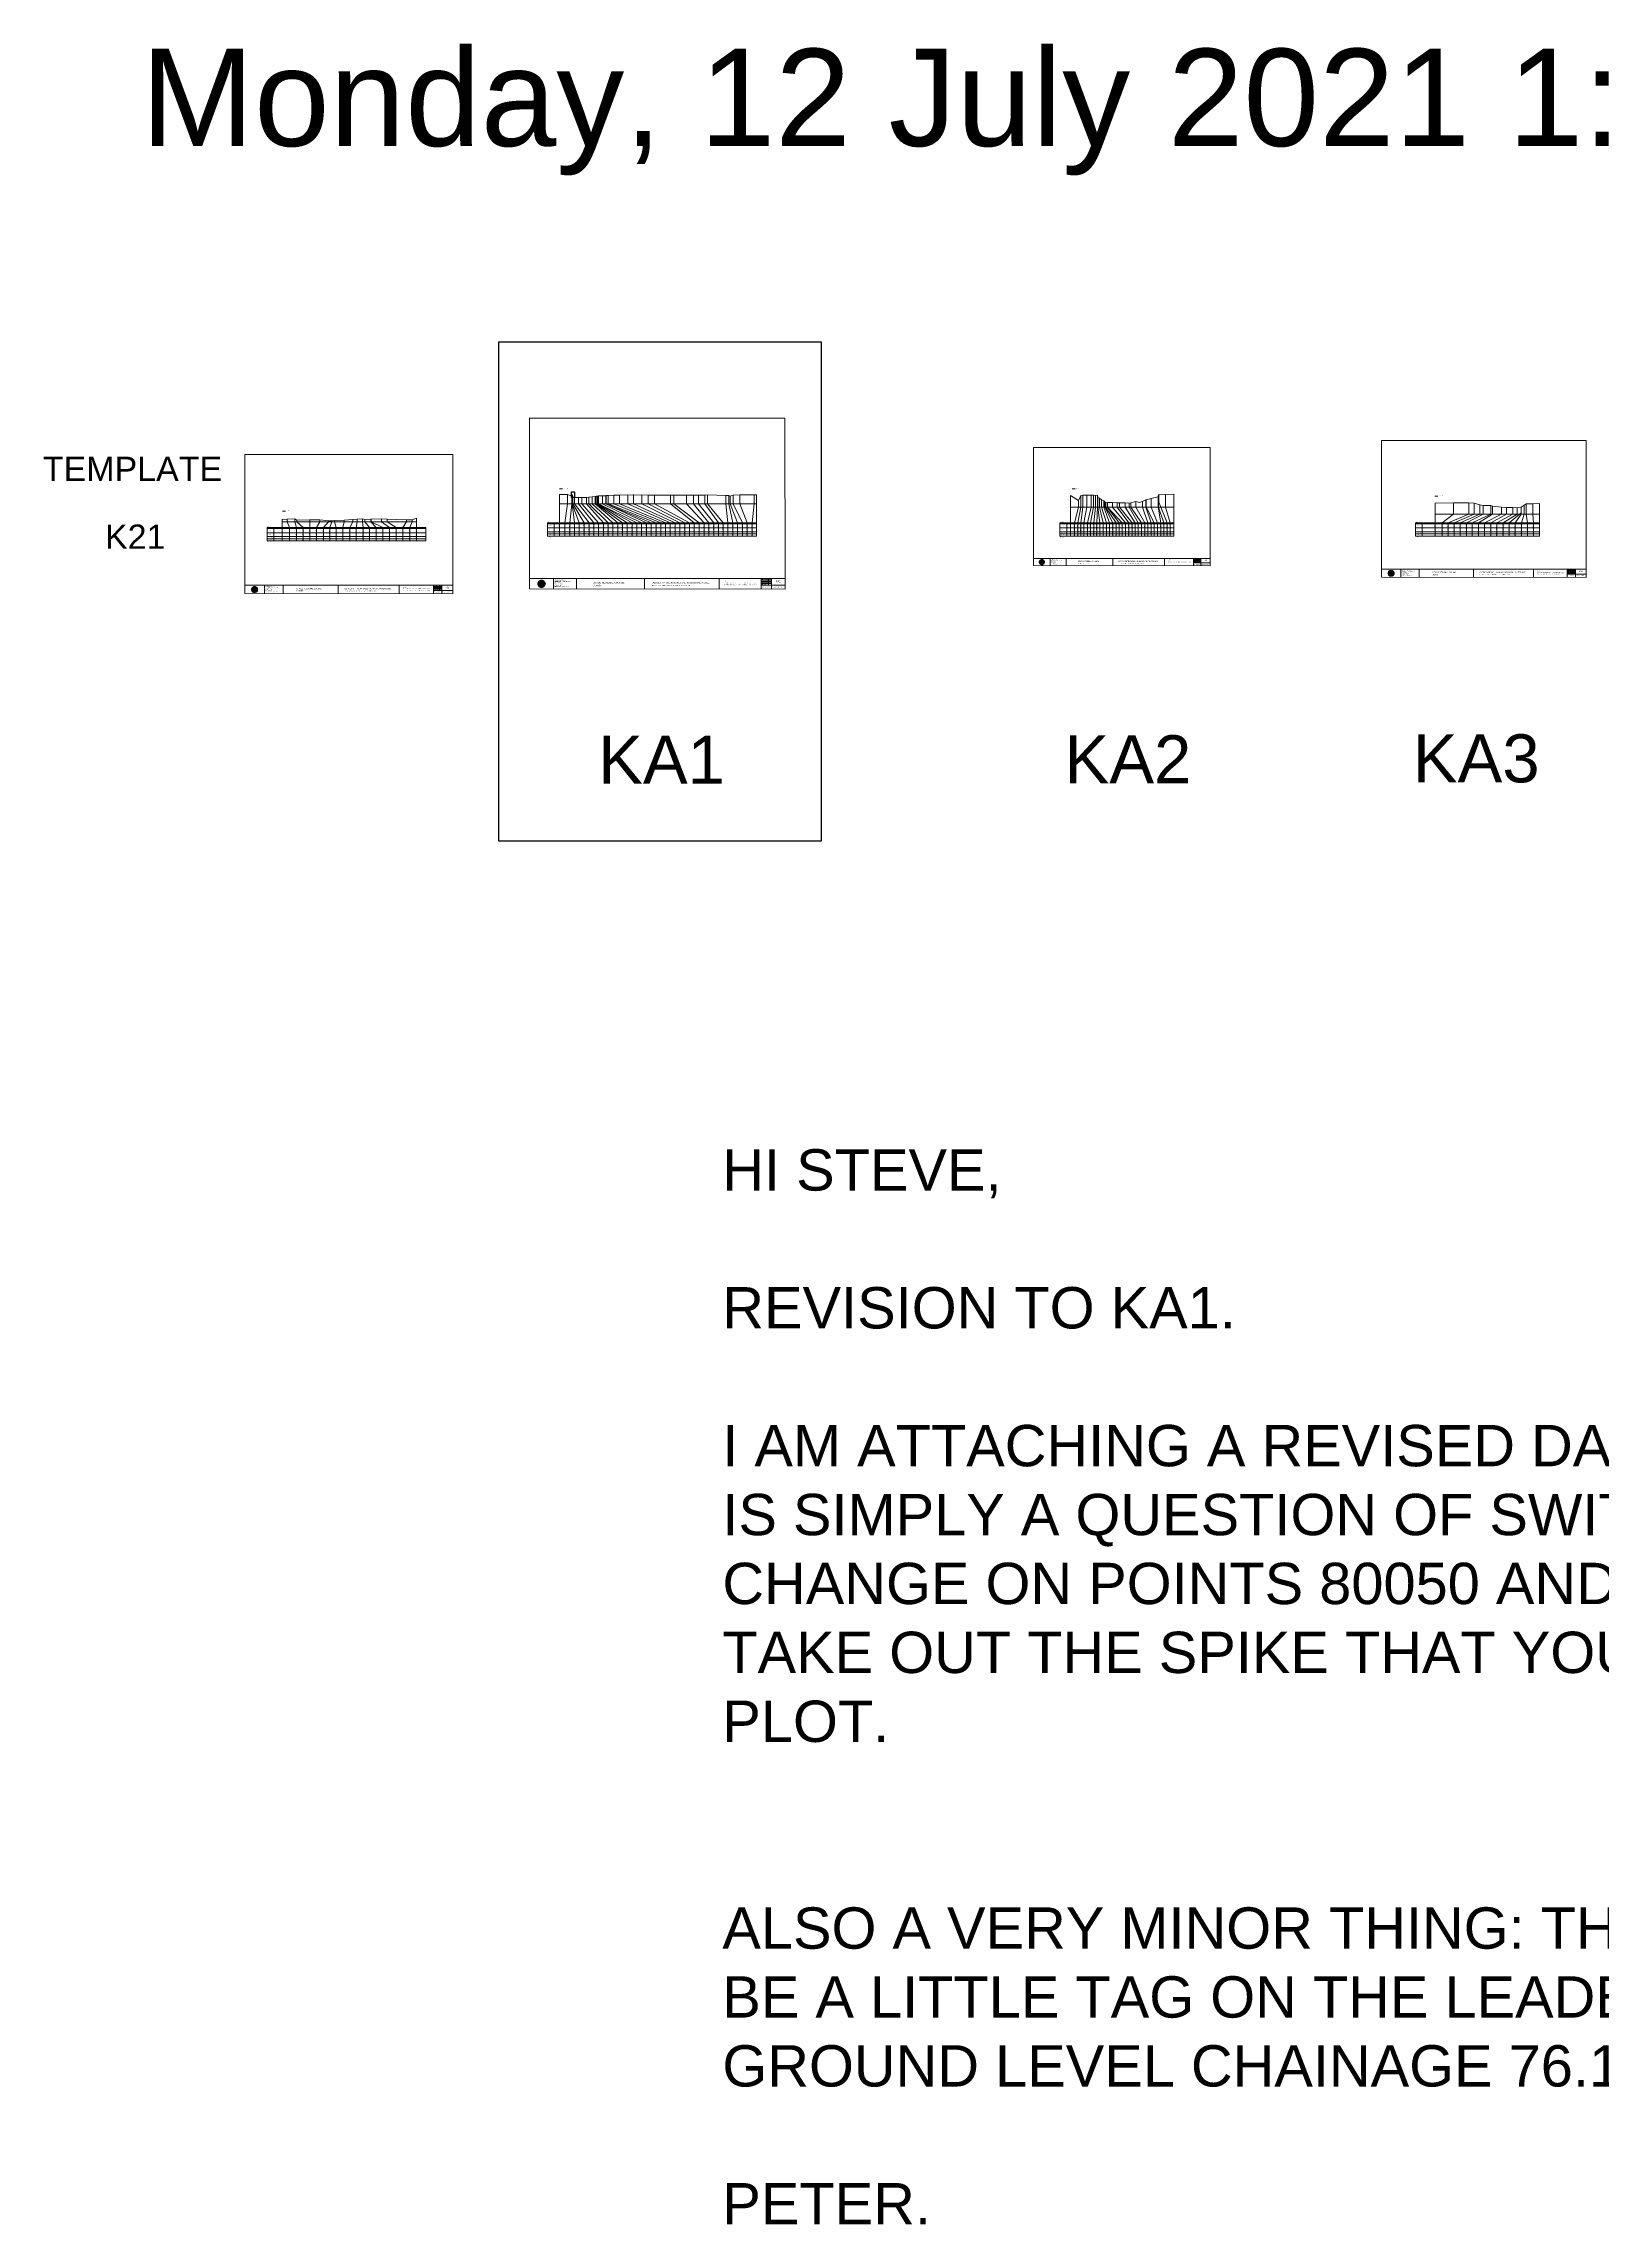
# Model space of a CAD drawing. Header units: millimetres. Extents: x -2283005 to 923180, y -1699923 to 1425285135.
# Drawn here: x -2283005 to -680263, y -1699923 to 542673 of the extents above; entities that cross this region are included whole.
import ezdxf

# ---------------------------------------------------------------- set-up
doc = ezdxf.new("R2010")
doc.units = ezdxf.units.MM
doc.header["$PDMODE"] = 35
doc.header["$PDSIZE"] = 5
doc.layers.add('geo', color=7, linetype='Continuous', lineweight=0)
doc.layers.add('TITLE_BLOCK', color=7, linetype='Continuous')
doc.styles.get("Standard").update_dxf_attribs({"font": 'arial.ttf'})

# ---------------------------------------------------------------- blocks, each defined once
blk = doc.blocks.new('Geomatics_Circle_SPT')
at = {"layer": 'geo', "color": 2, "linetype": 'Continuous', "lineweight": 0}
for p, q in [((-25, 5), (-5, 25)), ((0, 25), (-25, 0)), ((-25, -5), (5, 25)), ((5, -25), (-25, 5)), ((-25, 0), (0, -25)), ((-10, 23), (-23, 10)), ((10, 23), (-23, -10)), ((-23, 10), (10, -23)), ((-21, 14), (-14, 21)), ((-21, -14), (14, 21)), ((14, -21), (-21, 14)), ((0, 0), (-18, 18)), ((0, 0), (-18, -18)), ((-14, 21), (21, -14)), ((21, 14), (-14, -21)), ((23, -10), (-10, 23)), ((-10, -23), (23, 10)), ((-5, 25), (25, -5)), ((25, 5), (-5, -25)), ((25, 0), (0, 25)), ((0, 0), (18, 18)), ((0, 0), (18, -18)), ((0, -25), (25, 0)), ((5, 25), (25, 5)), ((23, 10), (10, 23)), ((14, 21), (21, 14)), ((18, 18), (18, 18)), ((-5, -25), (-25, -5)), ((-23, -10), (-10, -23)), ((-14, -21), (-21, -14)), ((-18, -18), (-18, -18)), ((25, -5), (5, -25)), ((5, -25), (5, -25)), ((10, -23), (23, -10)), ((21, -14), (14, -21)), ((18, -18), (18, -18))]:
    blk.add_line(p, q, dxfattribs=at)
at = {"layer": 'geo', "color": 1, "linetype": 'Continuous', "lineweight": 0}
for p, q in [((5, 25), (-25, 5)), ((-5, 25), (-25, -5)), ((-25, 0), (10, 23)), ((-25, 0), (-10, 23)), ((14, 21), (-25, -5)), ((-14, 21), (-25, 5)), ((21, 14), (-25, 5)), ((-21, 14), (-25, -5)), ((-25, 0), (23, 10)), ((-25, 0), (-23, 10)), ((0, 0), (-25, 5)), ((-25, 5), (-21, -14)), ((-25, 5), (-5, -25)), ((-25, 5), (14, -21)), ((-25, 5), (-25, 5)), ((0, 0), (-25, -5)), ((-23, -10), (-25, 0)), ((-10, -23), (-25, 0)), ((10, -23), (-25, 0)), ((-23, 10), (0, 25)), ((-23, -10), (0, 25)), ((-23, 10), (18, 18)), ((-23, -10), (18, 18)), ((-23, 10), (-18, 18)), ((-23, -10), (-18, 18)), ((-18, -18), (-23, 10)), ((0, -25), (-23, 10)), ((-23, 10), (18, -18)), ((-23, 10), (25, 0)), ((-23, 9), (-23, 9)), ((-23, -10), (25, 0)), ((-5, 25), (-21, 14)), ((5, 25), (-21, -14)), ((14, 21), (-21, 14)), ((-14, 21), (-21, -14)), ((0, 0), (-21, 14)), ((-21, 14), (-14, -21)), ((-21, 14), (5, -25)), ((-21, 14), (-21, 14)), ((25, 5), (-21, 14)), ((0, 0), (-21, -14)), ((-18, 18), (10, 23)), ((-18, 18), (-10, 23)), ((-18, -18), (10, 23)), ((-18, -18), (-10, 23)), ((-10, -23), (-18, 18)), ((-18, 18), (10, -23)), ((-18, 18), (23, -10)), ((-18, 18), (-18, 18)), ((-18, 18), (23, 10)), ((-18, -18), (23, 10)), ((5, 25), (-14, 21)), ((-5, 25), (-14, -21)), ((0, 0), (-14, 21)), ((-14, 21), (-5, -25)), ((-14, 21), (-14, 21)), ((25, -5), (-14, 21)), ((21, 14), (-14, 21)), ((-14, -21), (25, 5)), ((0, 0), (-14, -21)), ((-10, 23), (0, 25)), ((-10, -23), (0, 25)), ((-10, 23), (0, -25)), ((-10, 23), (18, -18)), ((-10, 23), (-10, 23)), ((-10, 23), (25, 0)), ((-10, 23), (18, 18)), ((-10, -23), (18, 18)), ((25, 0), (-10, -23)), ((0, 0), (-5, 25)), ((-5, 25), (-5, 25)), ((21, -14), (-5, 25)), ((25, 5), (-5, 25)), ((14, 21), (-5, 25)), ((-5, -25), (21, 14)), ((0, 0), (-5, -25)), ((0, 0), (5, 25)), ((0, 25), (10, -23)), ((0, 25), (0, 25)), ((0, 25), (23, -10)), ((0, 25), (23, 10)), ((0, 25), (10, 23)), ((0, -25), (10, 23)), ((0, 0), (14, 21)), ((0, 0), (21, 14)), ((23, 10), (0, -25)), ((0, 0), (25, 5)), ((0, 0), (5, -25)), ((0, 0), (14, -21)), ((0, 0), (21, -14)), ((0, 0), (25, -5)), ((14, -21), (5, 25)), ((25, -5), (5, 25)), ((21, 14), (5, 25)), ((5, 25), (5, 25)), ((5, -25), (14, 21)), ((5, -25), (25, 5)), ((9, 23), (9, 23)), ((10, 23), (18, -18)), ((10, 23), (25, 0)), ((10, 23), (18, 18)), ((18, 18), (10, -23)), ((25, 0), (10, -23)), ((21, -14), (14, 21)), ((25, 5), (14, 21)), ((14, 21), (14, 21)), ((14, -21), (21, 14)), ((18, 18), (23, -10)), ((18, 18), (23, 10)), ((18, 18), (18, 18)), ((23, 10), (18, -18)), ((25, -5), (21, 14)), ((21, 14), (21, 14)), ((21, -14), (25, 5)), ((23, 10), (25, 0)), ((23, 10), (23, 10)), ((25, 0), (23, -10)), ((25, 5), (25, 5)), ((25, 0), (25, 0)), ((-25, 0), (-25, 0)), ((-25, 0), (23, -10)), ((-25, -5), (-25, -5)), ((-25, -5), (-14, -21)), ((-25, -5), (5, -25)), ((-25, -5), (21, -14)), ((-23, -10), (-23, -10)), ((-18, -18), (-23, -10)), ((0, -25), (-23, -10)), ((18, -18), (-23, -10)), ((-21, -14), (25, -5)), ((-21, -14), (-21, -14)), ((-21, -14), (-5, -25)), ((-21, -14), (14, -21)), ((23, -10), (-18, -18)), ((-18, -18), (-18, -18)), ((-10, -23), (-18, -18)), ((10, -23), (-18, -18)), ((-14, -21), (21, -14)), ((-14, -21), (-14, -21)), ((-14, -21), (5, -25)), ((18, -18), (-10, -23)), ((0, -25), (-10, -23)), ((-9, -23), (-9, -23)), ((-5, -25), (25, -5)), ((-5, -25), (14, -21)), ((-5, -25), (-5, -25)), ((23, -10), (0, -25)), ((10, -23), (0, -25)), ((0, -25), (0, -25)), ((5, -25), (21, -14)), ((5, -25), (5, -25)), ((18, -18), (10, -23)), ((10, -23), (10, -23)), ((14, -21), (25, -5)), ((14, -21), (14, -21)), ((23, -10), (18, -18)), ((18, -18), (18, -18)), ((21, -14), (21, -14)), ((23, -9), (23, -9)), ((25, -5), (25, -5))]:
    blk.add_line(p, q, dxfattribs=at)
at = {"layer": 'geo', "color": 114, "linetype": 'Continuous', "lineweight": 0}
for p, q in [((-25, 5), (14, 21)), ((18, 18), (-25, 0)), ((-25, -5), (21, 14)), ((-14, -21), (-25, 5)), ((10, 23), (-23, 10)), ((0, 0), (-23, 10)), ((-23, 10), (-10, -23)), ((0, 0), (-23, -10)), ((-21, 14), (5, 25)), ((-5, -25), (-21, 14)), ((25, 5), (-21, -14)), ((0, 25), (-18, 18)), ((-18, 18), (0, -25)), ((-14, 21), (-5, 25)), ((5, -25), (-14, 21)), ((0, 0), (-10, 23)), ((0, 0), (-10, -23)), ((-5, 25), (14, -21)), ((18, -18), (0, 25)), ((0, 0), (10, 23)), ((0, 0), (23, 10)), ((0, 0), (10, -23)), ((0, 0), (23, -10)), ((5, 25), (21, -14)), ((23, -10), (10, 23)), ((14, 21), (25, -5)), ((25, 0), (18, 18)), ((21, 14), (25, 5)), ((-25, 0), (-18, -18)), ((-21, -14), (-25, -5)), ((-18, -18), (25, 0)), ((25, -5), (-14, -21)), ((-10, -23), (23, -10)), ((21, -14), (-5, -25)), ((0, -25), (18, -18)), ((14, -21), (5, -25))]:
    blk.add_line(p, q, dxfattribs=at)
at = {"layer": 'geo', "color": 250, "linetype": 'Continuous', "lineweight": 0}
for p, q in [((25, 5), (-25, 5)), ((-25, 5), (-25, -5)), ((0, 0), (-25, 0)), ((-23, 10), (23, 10)), ((-23, 10), (-23, 10)), ((-23, -10), (-23, 10)), ((21, 14), (-21, 14)), ((-21, 14), (-21, -14)), ((-18, 18), (18, 18)), ((-18, -18), (-18, 18)), ((-14, 21), (-14, 21)), ((14, 21), (-14, 21)), ((-14, 21), (-14, -21)), ((-10, 23), (10, 23)), ((-10, -23), (-10, 23)), ((-5, 25), (5, 25)), ((-5, 25), (-5, -25)), ((0, 0), (0, 25)), ((0, 0), (0, -25)), ((0, 0), (25, 0)), ((5, 25), (5, -25)), ((10, -23), (10, 23)), ((14, 21), (14, -21)), ((18, -18), (18, 18)), ((21, 14), (21, 14)), ((21, -14), (21, 14)), ((23, 10), (23, -10)), ((25, 5), (25, 5)), ((25, -5), (25, 5)), ((-25, -5), (25, -5)), ((23, -10), (-23, -10)), ((-21, -14), (21, -14)), ((18, -18), (-18, -18)), ((-14, -21), (14, -21)), ((10, -23), (-10, -23)), ((-5, -25), (5, -25))]:
    blk.add_line(p, q, dxfattribs=at)
blk = doc.blocks.new('GeomaticsNZ TITLE BLOCK')
at = {"color": 7, "linetype": 'Continuous', "lineweight": 0}
for p, q in [((0, 95), (0, 1579)), ((0, 1579), (2363, 1579)), ((2363, 1579), (2364, 95)), ((2364, 95), (0, 95)), ((0, 95), (0, 0)), ((0, 0), (2364, -4)), ((16, 95), (2364, 95)), ((224, 95), (224, 0)), ((2364, 95), (383, 95)), ((436, 95), (436, -1)), ((1063, 95), (1063, -2)), ((1755, 95), (1755, -3)), ((2144, 95), (2144, -3)), ((2144, 82), (2239, 82)), ((2144, 71), (2239, 71)), ((2144, 60), (2239, 60)), ((2144, 49), (2239, 49)), ((2144, 35), (2364, 35)), ((2212, 95), (2212, 36)), ((2239, 95), (2239, -3)), ((2364, -4), (2364, 95))]:
    blk.add_line(p, q, dxfattribs=at)
at = {"color": 7, "linetype": 'Continuous', "lineweight": 0, "xscale": 1.36, "yscale": 1.36, "zscale": 1.36}
blk.add_blockref('Geomatics_Circle_SPT', (112, 46), dxfattribs=at)
at = {"color": 7, "linetype": 'Continuous', "lineweight": 0}
for s, p in [('PK&RR', (2213, 85)), ('ST', (2220, 64)), ('PK', (2220, 51))]:
    blk.add_text(s, height=5, dxfattribs=at).set_placement(p)
at = {"color": 7, "linetype": 'Continuous', "lineweight": 0, "attachment_point": 1}
for s, width, heights, insert, char_height in [('{\\C256;Geomatics N.Z. LTD                   }', 125.08, [15.8], (69, 50), 7), ('{\\C256;GEOMATICS N.Z. LTD                   \\PTELEPHONE:  M 021 023 6 00 55;\\PPO BOX 2177\\PSOUTH DUNEDIN\\PDUNEDIN 9044\\PEmail: geomaticsnz@gmail.com}', 3535.73, [94.7], (234, 83), 7), ('{\\C256;OTAGO REGIONAL COUNCIL\\PDunedin}', 3535.73, [0], (589, 64), 15), ('{\\C256;SURVEY OF THE KAKANUI AND KAURU RIVERS 2021}', 3535.73, [0], (1134, 64), 15), ('{\\C256;ELEVATIONS ARE SHOWN IN LOCAL OTAGO DATUM}', 3535.73, [0], (1134, 35), 10), ('{\\C256;Surveyed by:}', 3535.73, [0], (2145, 92), 7), ('{\\C256;Checked by:}', 3535.73, [0], (2145, 59), 7), ('{\\C256;Approved by:}', 3535.73, [0], (2145, 46), 7), ('{\\C256;JOB No 0032021}', 3535.73, [0], (2145, 21), 7), ('{\\C256;Drawn by:}', 3535.73, [0], (2146, 70), 7), ('{\\C256;Drawn:16-JUNE-2021}', 3535.73, [0], (2245, 21), 7)]:
    blk.add_mtext_dynamic_manual_height_columns(s, width=width, gutter_width=159, heights=heights, dxfattribs=dict(at, insert=insert, char_height=char_height))
blk = doc.blocks.new('REVDATE')
at = {"flags": 8}
for tag, p in [('REVDATE', (0, 6)), ('USER', (0, -3)), ('FNAME', (0, -13))]:
    blk.add_attdef(tag, p, '', height=4.95, dxfattribs=at)
blk = doc.blocks.new('A$Cb97534b7')
at = {"color": 5, "linetype": 'Continuous', "lineweight": 0}
blk.add_text('Monday, 12 July 2021 1:11:19 PM', height=100000, dxfattribs=at).set_placement((0, 29400))

msp = doc.modelspace()

# ---------------------------------------------------------------- linework, layer by layer
at = {"color": 1, "linetype": 'Continuous', "lineweight": 0}
for p, q in [((-1752548, 84760), (-1749476, 84760)), ((-1225537, 84760), (-1222464, 84760)), ((-852556, 77150), (-849484, 77150)), ((-2037490, 61920), (-2034417, 61920))]:
    msp.add_line(p, q, dxfattribs=at)
at = {"linetype": 'Continuous', "lineweight": 0}
for p, q in [((-1752548, 79053), (-1752548, 36248)), ((-1752548, 69485), (-1549996, 69485)), ((-1744347, 69485), (-1747041, 50000)), ((-1744347, 79102), (-1744347, 69485)), ((-1739758, 69485), (-1742099, 50000)), ((-1739758, 77162), (-1739758, 69485)), ((-1739647, 77132), (-1739647, 69485)), ((-1739647, 69485), (-1737193, 50000)), ((-1739417, 78972), (-1739417, 69485)), ((-1739417, 69485), (-1732227, 50000)), ((-1738855, 76552), (-1738855, 69485)), ((-1738855, 69485), (-1727112, 50000)), ((-1737027, 75922), (-1737027, 69485)), ((-1737027, 69485), (-1722210, 50000)), ((-1732948, 75892), (-1732948, 69485)), ((-1732948, 69485), (-1717261, 50000)), ((-1729700, 75922), (-1729700, 69485)), ((-1729700, 69485), (-1712383, 50000)), ((-1724658, 75901), (-1724658, 69485)), ((-1724658, 69485), (-1707385, 50000)), ((-1722424, 76161), (-1722424, 69485)), ((-1722424, 69485), (-1702649, 50000)), ((-1719115, 76601), (-1719115, 69485)), ((-1719115, 69485), (-1697652, 50000)), ((-1715846, 76971), (-1715846, 69485)), ((-1715846, 69485), (-1692740, 50000)), ((-1714756, 77141), (-1714756, 69485)), ((-1714756, 69485), (-1687807, 50000)), ((-1713561, 77241), (-1713561, 69485)), ((-1713561, 69485), (-1682919, 50000)), ((-1712549, 77791), (-1712549, 69485)), ((-1712549, 69485), (-1678011, 50000)), ((-1712499, 77771), (-1712499, 69485)), ((-1673074, 50000), (-1712499, 69485)), ((-1708440, 77721), (-1708440, 69485)), ((-1708440, 69485), (-1668137, 50000)), ((-1704853, 77470), (-1704853, 69485)), ((-1663144, 50000), (-1704853, 69485)), ((-1704638, 78010), (-1704638, 69485)), ((-1704638, 69485), (-1658218, 50000)), ((-1702516, 78090), (-1702516, 69485)), ((-1702516, 69485), (-1653247, 50000)), ((-1696629, 78250), (-1696629, 69485)), ((-1648436, 50000), (-1696629, 69485)), ((-1690944, 78210), (-1690944, 69485)), ((-1690944, 69485), (-1643481, 50000)), ((-1682322, 78579), (-1682322, 69485)), ((-1638647, 50000), (-1682322, 69485)), ((-1676530, 78972), (-1676530, 69485)), ((-1676530, 69485), (-1633634, 50000)), ((-1668076, 78608), (-1668076, 69485)), ((-1668076, 69485), (-1628711, 50000)), ((-1661345, 78408), (-1661345, 69485)), ((-1661345, 69485), (-1623699, 50000)), ((-1654820, 78328), (-1654820, 69485)), ((-1654820, 69485), (-1618865, 50000)), ((-1638409, 78337), (-1638409, 69485)), ((-1638409, 69485), (-1613971, 50000)), ((-1635180, 78297), (-1635180, 69485)), ((-1635180, 69485), (-1608959, 50000)), ((-1621844, 78166), (-1621844, 69485)), ((-1621844, 69485), (-1603976, 50000)), ((-1614677, 78206), (-1614677, 69485)), ((-1614677, 69485), (-1599019, 50000)), ((-1609618, 78305), (-1609618, 69485)), ((-1609618, 69485), (-1594016, 50000)), ((-1603189, 78415), (-1603189, 69485)), ((-1603189, 69485), (-1589082, 50000)), ((-1600443, 78555), (-1600443, 69485)), ((-1600443, 69485), (-1584374, 50000)), ((-1581617, 77834), (-1581617, 69485)), ((-1581617, 69485), (-1579463, 50000)), ((-1578541, 77764), (-1578541, 69485)), ((-1578541, 69485), (-1574281, 50000)), ((-1576999, 77414), (-1576999, 69485)), ((-1576999, 69485), (-1569401, 50000)), ((-1574114, 78453), (-1574114, 69485)), ((-1574114, 69485), (-1564249, 50000)), ((-1567160, 78573), (-1567160, 69485)), ((-1567160, 69485), (-1559494, 50000)), ((-1552431, 69485), (-1554506, 50000)), ((-1552431, 78672), (-1552431, 69485)), ((-1549996, 78682), (-1549996, 36248)), ((-1549996, 78682), (-1549996, 65133)), ((-852302, 70070), (-852302, 36248)), ((-833225, 70550), (-833225, 58944)), ((-817598, 70421), (-817598, 58944)), ((-812200, 69996), (-812200, 58944)), ((-806215, 68317), (-806215, 58944)), ((-802881, 67779), (-802881, 58944)), ((-795008, 67629), (-795008, 58944)), ((-760663, 67958), (-760663, 58944)), ((-758556, 69368), (-758556, 58944)), ((-751878, 69518), (-751878, 58944)), ((-744776, 69708), (-744776, 36248)), ((-1764975, 50000), (-1549996, 50000)), ((-1764975, 50000), (-1549996, 50000)), ((-1747041, 50000), (-1747041, 36248)), ((-1742099, 50000), (-1742099, 36248)), ((-1737193, 50000), (-1737193, 36248)), ((-1732227, 50000), (-1732227, 36248)), ((-1727112, 50000), (-1727112, 36248)), ((-1722210, 50000), (-1722210, 36248)), ((-1717261, 50000), (-1717261, 36248)), ((-1712383, 50000), (-1712383, 36248)), ((-1707385, 50000), (-1707385, 36248)), ((-1702649, 50000), (-1702649, 36248)), ((-1697652, 50000), (-1697652, 36248)), ((-1692740, 50000), (-1692740, 36248)), ((-1687807, 50000), (-1687807, 36248)), ((-1682919, 50000), (-1682919, 36248)), ((-1678011, 50000), (-1678011, 36248)), ((-1673074, 50000), (-1673074, 36248)), ((-1668137, 50000), (-1668137, 36248)), ((-1663144, 50000), (-1663144, 36248)), ((-1658218, 50000), (-1658218, 36248)), ((-1653247, 50000), (-1653247, 36248)), ((-1648436, 50000), (-1648436, 36248)), ((-1643481, 50000), (-1643481, 36248)), ((-1638647, 50000), (-1638647, 36248)), ((-1633634, 50000), (-1633634, 36248)), ((-1628711, 50000), (-1628711, 36248)), ((-1623699, 50000), (-1623699, 36248)), ((-1618865, 50000), (-1618865, 36248)), ((-1613971, 50000), (-1613971, 36248)), ((-1608959, 50000), (-1608959, 36248)), ((-1603976, 50000), (-1603976, 36248)), ((-1599019, 50000), (-1599019, 36248)), ((-1594016, 50000), (-1594016, 36248)), ((-1589082, 50000), (-1589082, 36248)), ((-1584374, 50000), (-1584374, 36248)), ((-1579463, 50000), (-1579463, 36248)), ((-1574281, 50000), (-1574281, 36248)), ((-1569401, 50000), (-1569401, 36248)), ((-1564249, 50000), (-1564249, 36248)), ((-1559494, 50000), (-1559494, 36248)), ((-1554506, 50000), (-1554506, 36248)), ((-872490, 50000), (-744776, 50000)), ((-872490, 50000), (-744776, 50000)), ((-852302, 58944), (-744776, 58944)), ((-833225, 58944), (-845139, 50000)), ((-845139, 36248), (-845139, 50000)), ((-817598, 58944), (-838765, 50000)), ((-838765, 36248), (-838765, 50000)), ((-812200, 58944), (-832557, 50000)), ((-832557, 36248), (-832557, 50000)), ((-806215, 58944), (-826626, 50000)), ((-826626, 36248), (-826626, 50000)), ((-802881, 58944), (-820128, 50000)), ((-820128, 36248), (-820128, 50000)), ((-795008, 58944), (-814024, 50000)), ((-814024, 36248), (-814024, 50000)), ((-793109, 58944), (-807708, 50000)), ((-807708, 36248), (-807708, 50000)), ((-784150, 58944), (-801433, 50000)), ((-801433, 36248), (-801433, 50000)), ((-778854, 58944), (-794886, 50000)), ((-794886, 36248), (-794886, 50000)), ((-793109, 66849), (-793109, 58944)), ((-772361, 58944), (-788694, 50000)), ((-788694, 36248), (-788694, 50000)), ((-784150, 65829), (-784150, 58944)), ((-767931, 58944), (-782223, 50000)), ((-782223, 36248), (-782223, 50000)), ((-778854, 65698), (-778854, 58944)), ((-763864, 60023), (-776031, 50000)), ((-776031, 36248), (-776031, 50000)), ((-772361, 65518), (-772361, 58944)), ((-763797, 58944), (-769839, 50000)), ((-769839, 36248), (-769839, 50000)), ((-767931, 65308), (-767931, 58944)), ((-763864, 65478), (-763864, 60023)), ((-763797, 65848), (-763797, 58944)), ((-760663, 58944), (-763590, 50000)), ((-763590, 36248), (-763590, 50000)), ((-758556, 58944), (-757425, 50000)), ((-757425, 36248), (-757425, 50000)), ((-751878, 58944), (-751088, 50000)), ((-751088, 36248), (-751088, 50000)), ((-1764975, 36248), (-1549996, 36248)), ((-872490, 36248), (-744776, 36248))]:
    msp.add_line(p, q, dxfattribs=at)
at = {"color": 7, "linetype": 'Continuous', "lineweight": 0}
for p, q in [((-1227090, 78010), (-1227090, 36248)), ((-1218789, 72729), (-1218789, 66062)), ((-1216369, 78130), (-1216369, 66062)), ((-1214508, 78259), (-1214508, 66062)), ((-1210504, 78239), (-1210504, 66062)), ((-1205924, 78309), (-1205924, 66062)), ((-1203474, 78289), (-1203474, 66062)), ((-1201297, 78059), (-1201297, 66062)), ((-1199485, 78319), (-1199485, 66062)), ((-1199039, 75859), (-1199039, 66062)), ((-1197244, 75209), (-1197244, 66062)), ((-1195281, 73548), (-1195281, 66062)), ((-1192861, 72418), (-1192861, 66062)), ((-1191886, 71378), (-1191886, 66062)), ((-1191060, 71198), (-1191060, 66062)), ((-1189478, 70934), (-1189478, 66062)), ((-1189041, 70928), (-1189041, 66062)), ((-1183805, 70739), (-1183805, 66062)), ((-1179196, 70570), (-1179196, 66062)), ((-1176786, 70531), (-1176786, 66062)), ((-1170856, 70333), (-1170856, 66062)), ((-1166873, 70241), (-1166873, 66062)), ((-1165254, 70523), (-1165254, 66062)), ((-1160039, 71652), (-1160039, 66062)), ((-1153166, 71689), (-1153166, 66062)), ((-1149784, 73397), (-1149784, 66062)), ((-1149245, 73587), (-1149245, 66062)), ((-1144279, 75006), (-1144279, 66062)), ((-1136927, 76686), (-1136927, 66062)), ((-1136502, 79006), (-1136502, 66062)), ((-1136385, 78656), (-1136385, 71143)), ((-1136385, 71143), (-1127829, 50000)), ((-1129445, 79166), (-1129445, 66062)), ((-1120801, 79416), (-1120801, 36248)), ((-2053180, 45000), (-2053180, 31248)), ((-2046167, 45000), (-2046167, 31248)), ((-1890017, 45000), (-1890017, 31248)), ((-1764975, 50000), (-1764975, 36248)), ((-1764975, 48982), (-1549996, 48982)), ((-1757961, 50000), (-1757961, 36248)), ((-1237963, 50000), (-1120801, 50000)), ((-1237963, 50000), (-1237963, 36248)), ((-1237963, 48982), (-1120801, 48982)), ((-1230950, 50000), (-1230950, 36248)), ((-1227090, 66062), (-1120801, 66062)), ((-1218789, 66062), (-1223152, 50000)), ((-1223152, 50000), (-1223152, 36248)), ((-1216369, 66062), (-1219744, 50000)), ((-1219744, 36248), (-1219744, 50000)), ((-1214508, 66062), (-1216583, 50000)), ((-1216583, 36248), (-1216583, 50000)), ((-1210504, 66062), (-1213290, 50000)), ((-1213290, 36248), (-1213290, 50000)), ((-1205924, 66062), (-1209734, 50000)), ((-1209734, 36248), (-1209734, 50000)), ((-1203474, 66062), (-1206516, 50000)), ((-1206516, 36248), (-1206516, 50000)), ((-1201297, 66062), (-1203222, 50000)), ((-1203222, 36248), (-1203222, 50000)), ((-1199485, 66062), (-1200079, 50000)), ((-1200079, 36248), (-1200079, 50000)), ((-1199039, 66062), (-1196860, 50000)), ((-1197244, 66062), (-1193454, 50000)), ((-1196860, 36248), (-1196860, 50000)), ((-1195281, 66062), (-1190273, 50000)), ((-1193454, 36248), (-1193454, 50000)), ((-1192861, 66062), (-1186942, 50000)), ((-1191886, 66062), (-1183761, 50000)), ((-1191060, 66062), (-1180306, 50000)), ((-1190273, 36248), (-1190273, 50000)), ((-1189478, 66062), (-1177141, 50000)), ((-1189041, 66062), (-1173862, 50000)), ((-1186942, 36248), (-1186942, 50000)), ((-1183805, 66062), (-1170508, 50000)), ((-1183761, 36248), (-1183761, 50000)), ((-1180306, 36248), (-1180306, 50000)), ((-1179196, 66062), (-1167154, 50000)), ((-1177141, 36248), (-1177141, 50000)), ((-1176786, 66062), (-1163762, 50000)), ((-1173862, 36248), (-1173862, 50000)), ((-1170856, 66062), (-1160765, 50000)), ((-1170508, 36248), (-1170508, 50000)), ((-1167154, 36248), (-1167154, 50000)), ((-1166873, 66062), (-1157487, 50000)), ((-1165254, 66062), (-1154190, 50000)), ((-1163762, 36248), (-1163762, 50000)), ((-1160765, 36248), (-1160765, 50000)), ((-1160039, 66062), (-1150871, 50000)), ((-1157487, 36248), (-1157487, 50000)), ((-1154190, 36248), (-1154190, 50000)), ((-1153166, 66062), (-1147664, 50000)), ((-1150871, 36248), (-1150871, 50000)), ((-1149784, 66062), (-1144187, 50000)), ((-1149245, 66062), (-1140966, 50000)), ((-1147664, 36248), (-1147664, 50000)), ((-1144279, 66062), (-1137741, 50000)), ((-1144187, 36248), (-1144187, 50000)), ((-1140966, 36248), (-1140966, 50000)), ((-1137741, 36248), (-1137741, 50000)), ((-1136927, 66062), (-1134429, 50000)), ((-1136502, 66062), (-1131182, 50000)), ((-1134429, 36248), (-1134429, 50000)), ((-1131182, 36248), (-1131182, 50000)), ((-1129445, 66062), (-1124582, 50000)), ((-1127829, 36248), (-1127829, 50000)), ((-1124582, 36248), (-1124582, 50000)), ((-872490, 50000), (-872490, 36248)), ((-872490, 48982), (-744776, 48982)), ((-865477, 50000), (-865477, 36248)), ((-2053180, 43982), (-1890017, 43982)), ((-2053180, 39746), (-1890017, 39746)), ((-2053180, 35754), (-1890017, 35754)), ((-2053180, 33323), (-1890017, 33323)), ((-2053180, 31248), (-1890017, 31248)), ((-2049999, 29879), (-2049999, 29879)), ((-1764975, 44746), (-1549996, 44746)), ((-1764975, 40754), (-1549996, 40754)), ((-1764975, 38445), (-1549996, 38445)), ((-1764975, 36248), (-1549996, 36248)), ((-1761793, 34879), (-1761793, 34879)), ((-1237963, 44746), (-1120801, 44746)), ((-1237963, 40754), (-1120801, 40754)), ((-1237963, 38445), (-1120801, 38445)), ((-1237963, 36248), (-1120801, 36248)), ((-1234782, 34879), (-1234782, 34879)), ((-872490, 44746), (-744776, 44746)), ((-872490, 40754), (-744776, 40754)), ((-872490, 38513), (-744776, 38513)), ((-872490, 36248), (-744776, 36248)), ((-869309, 34879), (-869309, 34879))]:
    msp.add_line(p, q, dxfattribs=at)
at = {"lineweight": 0}
for p, q in [((-2053180, 45000), (-1890017, 45000)), ((-2037670, 50744), (-1899558, 50744)), ((-2032621, 53589), (-2032621, 50744)), ((-2030115, 45000), (-2030115, 31248)), ((-2024862, 53920), (-2024862, 50744)), ((-2023031, 31248), (-2023031, 45000)), ((-2022701, 52460), (-2022701, 50744)), ((-2016072, 31248), (-2016072, 45000)), ((-2009449, 52790), (-2009449, 50744)), ((-2009402, 31248), (-2009402, 45000)), ((-2002424, 31248), (-2002424, 45000)), ((-1998956, 52841), (-1998956, 50744)), ((-1995234, 31248), (-1995234, 45000)), ((-1989922, 52041), (-1989922, 50744)), ((-1988678, 31248), (-1988678, 45000)), ((-1986571, 51912), (-1986571, 50744)), ((-1983755, 52112), (-1983755, 50744)), ((-1982183, 31248), (-1982183, 45000)), ((-1975237, 31248), (-1975237, 45000)), ((-1973976, 52622), (-1973976, 50744)), ((-1968292, 31248), (-1968292, 45000)), ((-1965073, 53403), (-1965073, 50744)), ((-1960573, 53723), (-1960573, 50744)), ((-1955047, 53863), (-1955047, 50744)), ((-1954594, 31248), (-1954594, 45000)), ((-1952660, 53323), (-1952660, 50744)), ((-1947826, 31248), (-1947826, 45000)), ((-1946590, 53577), (-1946590, 50744)), ((-1946227, 53613), (-1946227, 50744)), ((-1940989, 31248), (-1940989, 45000)), ((-1935554, 53914), (-1935554, 50744)), ((-1934078, 31248), (-1934078, 45000)), ((-1929607, 53734), (-1929607, 50744)), ((-1927195, 31248), (-1927195, 45000)), ((-1920454, 31248), (-1920454, 45000)), ((-1913532, 31248), (-1913532, 45000)), ((-1909882, 53115), (-1909882, 50744)), ((-1906478, 31248), (-1906478, 45000)), ((-1904038, 52785), (-1904038, 50744)), ((-2053180, 31248), (-1890017, 31248))]:
    msp.add_line(p, q, dxfattribs=at)
at = {"color": 4, "linetype": 'Continuous', "lineweight": 0}
for p, q in [((-2053180, 45000), (-1890017, 45000)), ((-1758936, 50000), (-1549996, 50000)), ((-866451, 50000), (-744776, 50000))]:
    msp.add_line(p, q, dxfattribs=at)
at = {"color": 7, "lineweight": 0}
for p, q in [((-2037670, 53349), (-2037670, 31248)), ((-2032621, 50744), (-2030115, 45000)), ((-2024862, 50744), (-2023031, 45000)), ((-2022701, 50744), (-2016072, 45000)), ((-2009449, 50744), (-2009402, 45000)), ((-1998956, 50744), (-2002424, 45000)), ((-1989922, 50744), (-1995234, 45000)), ((-1986571, 50744), (-1988678, 45000)), ((-1983755, 50744), (-1982183, 45000)), ((-1973976, 50744), (-1975237, 45000)), ((-1965073, 50744), (-1968292, 45000)), ((-1955047, 50744), (-1954594, 45000)), ((-1952660, 50744), (-1947826, 45000)), ((-1946590, 50744), (-1940989, 45000)), ((-1946227, 50744), (-1934078, 45000)), ((-1935554, 50744), (-1927195, 45000)), ((-1929607, 50744), (-1920454, 45000)), ((-1909882, 50744), (-1913532, 45000)), ((-1904038, 50744), (-1906478, 45000)), ((-1899558, 54666), (-1899558, 31248))]:
    msp.add_line(p, q, dxfattribs=at)
at = {"color": 40, "true_color": 0xf8d731}
for points in [[(-1815095, 235858), (-1483615, 235858), (-1483615, -277413), (-1815095, -277413)], [(-1740250, 81726), (-1737027, 81726), (-1737027, 75922), (-1740250, 75922)]]:
    msp.add_lwpolyline(points, close=True, dxfattribs=at)
at = {"color": 1, "linetype": 'Continuous', "lineweight": 0}
for points in [[(-1752548, 79053), (-1744347, 79053), (-1739758, 77162), (-1739647, 77132), (-1739417, 78972), (-1738855, 76552), (-1737027, 75922), (-1732948, 75892), (-1729700, 75922), (-1724658, 75901), (-1722424, 76161), (-1719115, 76601), (-1715846, 76971), (-1714756, 77141), (-1713561, 77241), (-1712549, 77791), (-1712499, 77771), (-1708440, 77721), (-1704853, 77470), (-1704638, 78010), (-1702516, 78090), (-1696629, 78250), (-1690944, 78210), (-1682322, 78579), (-1676538, 78489), (-1668076, 78608), (-1661345, 78408), (-1654820, 78328), (-1638409, 78337), (-1635180, 78297), (-1621844, 78166), (-1614677, 78206), (-1609618, 78305), (-1603189, 78415), (-1600443, 78555), (-1581617, 77834), (-1578541, 77834), (-1576999, 77414), (-1574114, 78453), (-1567160, 78573), (-1552431, 78672), (-1549996, 78682)], [(-1227090, 78010), (-1218789, 72729), (-1216369, 78130), (-1214508, 78259), (-1210504, 78239), (-1205924, 78309), (-1203474, 78289), (-1201297, 78059), (-1199485, 78319), (-1199039, 75859), (-1197244, 75209), (-1195281, 73548), (-1192861, 72418), (-1191886, 71378), (-1191060, 71198), (-1189478, 70934), (-1189041, 70928), (-1183805, 70739), (-1179196, 70570), (-1176786, 70531), (-1170856, 70333), (-1166873, 70241), (-1165254, 70523), (-1160039, 71652), (-1156252, 70900), (-1153166, 71689), (-1149784, 73397), (-1149245, 73587), (-1144279, 75006), (-1136927, 76686), (-1136502, 79006), (-1136385, 78656), (-1129445, 79166), (-1120801, 79416)], [(-852302, 70070), (-833225, 70550), (-817598, 70421), (-812200, 69996), (-806215, 68317), (-802881, 67779), (-795008, 67629), (-793109, 66849), (-784150, 65829), (-778854, 65698), (-772361, 65518), (-767931, 65308), (-763864, 65478), (-763797, 65848), (-760663, 67958), (-758556, 69368), (-751878, 69518), (-744776, 69708)]]:
    msp.add_lwpolyline(points, dxfattribs=at)
at = {"color": 1, "lineweight": 0}
msp.add_lwpolyline([(-2037670, 53349), (-2032621, 53589), (-2024862, 53920), (-2022701, 52460), (-2009449, 52790), (-1998956, 52841), (-1989922, 52041), (-1986571, 51912), (-1983755, 52112), (-1973976, 52622), (-1965073, 53403), (-1960573, 53723), (-1955047, 53863), (-1952660, 53323), (-1946439, 53583), (-1946227, 53613), (-1935554, 53914), (-1929607, 53734), (-1909882, 53115), (-1904038, 52785), (-1899558, 54666)], dxfattribs=at)
at = {"lineweight": 0}
msp.add_lwpolyline([(-1960573, 50744), (-1961625, 45000), (-1961625, 31248)], dxfattribs=at)
at = {"linetype": 'Continuous', "lineweight": 0}
for p in [(-1752548, 79053), (-1744347, 79102), (-1739758, 77162), (-1739647, 77132), (-1739417, 78972), (-1738855, 76552), (-1737027, 75922), (-1732948, 75892), (-1729700, 75922), (-1724658, 75901), (-1722424, 76161), (-1719115, 76601), (-1715846, 76971), (-1714756, 77141), (-1713561, 77241), (-1712549, 77791), (-1712499, 77771), (-1708440, 77721), (-1704853, 77470), (-1704638, 78010), (-1702516, 78090), (-1696629, 78250), (-1690944, 78210), (-1682322, 78579), (-1676538, 78489), (-1668076, 78608), (-1661345, 78408), (-1654820, 78328), (-1638409, 78337), (-1635180, 78297), (-1621844, 78166), (-1614677, 78206), (-1609618, 78305), (-1603189, 78415), (-1600443, 78555), (-1581617, 77834), (-1578541, 77764), (-1576999, 77414), (-1574114, 78453), (-1567160, 78573), (-1552431, 78672), (-1549996, 78682), (-852302, 70070), (-833225, 70550), (-817598, 70421), (-812200, 69996), (-806215, 68317), (-802881, 67779), (-795008, 67629), (-760663, 67958), (-758556, 69368), (-751878, 69518), (-744776, 69708), (-2053180, 45000), (-1764975, 50000), (-872490, 50000), (-793109, 66849), (-784150, 65829), (-778854, 65698), (-772361, 65518), (-767931, 65308), (-763864, 65478), (-763797, 65848)]:
    msp.add_point(p, dxfattribs=at)
at = {"color": 7, "linetype": 'Continuous', "lineweight": 0}
for p in [(-1227090, 78010), (-1218789, 72729), (-1216369, 78130), (-1214508, 78259), (-1210504, 78239), (-1205924, 78309), (-1203474, 78289), (-1201297, 78059), (-1199485, 78319), (-1199039, 75859), (-1197244, 75209), (-1195281, 73548), (-1192861, 72418), (-1191886, 71378), (-1191060, 71198), (-1189478, 70934), (-1189041, 70928), (-1183805, 70739), (-1179196, 70570), (-1176786, 70531), (-1170856, 70333), (-1166873, 70241), (-1165254, 70523), (-1160039, 71652), (-1156252, 70900), (-1153166, 71689), (-1149784, 73397), (-1149245, 73587), (-1144279, 75006), (-1136927, 76686), (-1136502, 79006), (-1136385, 78656), (-1129445, 79166), (-1120801, 79416), (-1237963, 50000)]:
    msp.add_point(p, dxfattribs=at)
at = {"lineweight": 0}
for p in [(-2037670, 53349), (-2032621, 53589), (-2024862, 53920), (-2022701, 52460), (-2009449, 52790), (-1998956, 52841), (-1989922, 52041), (-1986571, 51912), (-1983755, 52112), (-1973976, 52622), (-1965073, 53403), (-1960573, 53723), (-1955047, 53863), (-1952660, 53323), (-1946439, 53583), (-1946227, 53613), (-1935554, 53914), (-1929607, 53734), (-1909882, 53115), (-1904038, 52785), (-1899558, 54666)]:
    msp.add_point(p, dxfattribs=at)

# ---------------------------------------------------------------- block references
msp.add_blockref('A$Cb97534b7', (-2182939, 407950))
at = {"color": 7, "linetype": 'Continuous', "lineweight": 0}
for p, xscale, yscale, zscale in [((-1783544, -17969), 111.2022893510132, 111.2022893510132, 111.2022893510132), ((-907514, -6125), 89.09201059682493, 89.09201059682493, 89.09201059682493), ((-2076217, -22889), 90.52460151977424, 90.52460151977424, 90.52460151977424), ((-1265203, 5900), 76.80922955742685, 76.80922955742685, 76.80922955742685)]:
    msp.add_blockref('GeomaticsNZ TITLE BLOCK', p, dxfattribs=dict(at, xscale=xscale, yscale=yscale, zscale=zscale))
at = {"layer": 'TITLE_BLOCK'}
ref = msp.add_blockref('REVDATE', (-1707577, -43907), dxfattribs=at)
ref.add_attrib('USER', 'HP15-ZBOOK', (-1707577, -43907), dxfattribs={"height": 4.95})
ref.add_attrib('REVDATE', '7/07/2021 12:15 PM', (-1707513, -43907), dxfattribs={"height": 4.95})
ref.add_attrib('FNAME', 'KakanuiXS Lines 1 to 18 - Copy.xlsx.dwg', (-1707431, -43907), dxfattribs={"height": 4.95})

# ---------------------------------------------------------------- texts
at = {"color": 7, "linetype": 'Continuous', "lineweight": 0}
for s, height, p in [('Ground Level', 500, (-1748117, 85066)), ('Ground Level', 500, (-1221106, 85066)), ('Ground Level', 500, (-848126, 77455)), ('DATUM 45.00', 500, (-2053251, 45475)), ('Ground Level', 500, (-2033059, 62226)), ('DATUM 50.00', 500, (-1765045, 50475)), ('Northing', 500, (-1763448, 46888)), ('DATUM 50.00', 500, (-1238034, 50475)), ('Northing', 500, (-1236437, 46888)), ('DATUM 50.00', 500, (-872561, 50475)), ('Northing', 500, (-870964, 46888)), ('Section K21', 500, (-2053251, 30125)), ('Ground Level', 500, (-2051708, 34861)), ('Chainage', 500, (-2051706, 32405)), ('Easting', 500, (-2051727, 37809)), ('Northing', 500, (-2051654, 41888)), ('Section KA1', 500, (-1765045, 35125)), ('Ground Level', 500, (-1763503, 39861)), ('Chainage', 500, (-1763501, 37405)), ('Easting', 500, (-1763521, 42809)), ('Section KA2', 500, (-1238034, 35125)), ('Ground Level', 500, (-1236492, 39861)), ('Chainage', 500, (-1236489, 37405)), ('Easting', 500, (-1236510, 42809)), ('Section KA3', 500, (-872561, 35125)), ('Ground Level', 500, (-871018, 39861)), ('Chainage', 500, (-871016, 37405)), ('Easting', 500, (-871036, 42809)), ('A1 HORIZONTAL SCALE  1:400      VERTICAL SCALE   1:400 ', 593.94, (-1127127, 9854)), ('A3 HORIZONTAL SCALE  1:800      VERTICAL SCALE   1:800', 593.94, (-1127127, 8482)), ('SCALE :  ', 593.9, (-1127154, 11227)), ('KA2', 1272.7, (-1090110, 10667)), ('SCALE :  ', 688.9, (-747389, 1)), ('KA3', 1476.3, (-704421, -649)), ('A1 HORIZONTAL SCALE  1:300      VERTICAL SCALE   1:300 ', 700, (-1913485, -18287)), ('A3 HORIZONTAL SCALE  1:600      VERTICAL SCALE   1:600', 700, (-1913485, -19905)), ('SCALE :  ', 700, (-1913517, -16669)), ('K21', 1500, (-1869858, -17330)), ('A1 HORIZONTAL SCALE  1:400      VERTICAL SCALE   1:400 ', 859.89, (-1583641, -12391)), ('A3 HORIZONTAL SCALE  1:800      VERTICAL SCALE   1:800', 859.89, (-1583641, -14378)), ('SCALE :  ', 859.9, (-1583681, -10404)), ('KA1', 1842.6, (-1530050, -11215)), ('A1 HORIZONTAL SCALE  1:300      VERTICAL SCALE   1:300 ', 688.92, (-747357, -1591)), ('A3 HORIZONTAL SCALE  1:600      VERTICAL SCALE   1:600', 688.92, (-747357, -3183)), ('KA1', 49394.5, (-1712797, -218429)), ('KA2', 49394.5, (-1233277, -217958)), ('KA3', 49394.5, (-875187, -217016))]:
    msp.add_text(s, height=height, dxfattribs=at).set_placement(p)
at = {"linetype": 'Continuous', "lineweight": 0}
for s, p in [('0.09    79.05  1423907.33  5008982.27', (-1752835, 36933)), ('8.29    79.10  1423899.87  5008985.81', (-1747117, 36924)), ('12.88   77.16  1423895.34  5008986.90', (-1742189, 36867)), ('12.99   77.13  1423895.26  5008987.00', (-1737261, 36857)), ('13.22   78.97  1423895.38  5008987.85', (-1732333, 36848)), ('13.78   76.55  1423894.63  5008987.55', (-1727404, 36839)), ('15.61   75.92  1423892.40  5008986.76', (-1722476, 36829)), ('19.69   75.89  1423888.12  5008986.53', (-1717548, 36820)), ('22.94   75.92  1423885.04  5008987.62', (-1712619, 36866)), ('27.98   75.90  1423882.01  5008994.10', (-1707691, 36857)), ('30.22   76.16  1423879.78  5008994.60', (-1702763, 36838)), ('33.52   76.60  1423877.23  5008996.95', (-1697834, 36829)), ('36.79   76.97  1423874.55  5008998.90', (-1692906, 36820)), ('37.88   77.14  1423873.46  5008999.16', (-1687978, 36810)), ('39.08   77.24  1423872.26  5008999.43', (-1683049, 36801)), ('40.09   77.79  1423871.30  5008999.77', (-1678121, 36812)), ('40.14   77.77  1423871.23  5008999.74', (-1673193, 36802)), ('44.20   77.72  1423867.89  5009002.14', (-1668264, 36793)), ('47.79   77.47  1423864.26  5009002.89', (-1663336, 36784)), ('48.00   78.01  1423864.04  5009002.93', (-1658408, 36774)), ('50.12   78.09  1423862.10  5009003.79', (-1653480, 36745)), ('56.01   78.25  1423856.77  5009006.29', (-1648551, 36735)), ('61.70   78.21  1423851.93  5009009.34', (-1643623, 36729)), ('70.32   78.58  1423843.89  5009012.52', (-1638695, 36712)), ('76.10   78.49  1423838.94  5009015.57', (-1633766, 36703)), ('84.56   78.61  1423831.03  5009018.65', (-1628838, 36698)), ('91.30   78.41  1423825.26  5009022.18', (-1623910, 36688)), ('97.82   78.33  1423819.42  5009025.09', (-1618981, 36679)), ('114.23  78.34  1423804.44  5009031.81', (-1614053, 36622)), ('117.46  78.30  1423801.54  5009033.23', (-1609125, 36613)), ('130.80  78.17  1423789.70  5009039.38', (-1604196, 36604)), ('137.96  78.21  1423783.19  5009042.38', (-1599268, 36594)), ('143.02  78.31  1423778.60  5009044.51', (-1594340, 36585)), ('149.45  78.42  1423772.90  5009047.49', (-1589411, 36575)), ('152.20  78.56  1423769.83  5009047.44', (-1584483, 36566)), ('171.02  77.83  1423752.76  5009055.38', (-1579555, 36556)), ('174.10  77.76  1423750.33  5009057.43', (-1574627, 36547)), ('175.64  77.41  1423748.75  5009057.70', (-1569698, 36538)), ('178.53  78.45  1423746.47  5009059.62', (-1564770, 36528)), ('185.48  78.57  1423739.99  5009062.19', (-1559842, 36519)), ('200.21  78.67  1423726.70  5009068.54', (-1554913, 36565)), ('202.64  78.68  1423724.71  5009070.02', (-1549985, 36556)), ('-34.32 70.07  1424416.34  5007948.43', (-852490, 36873)), ('-15.24 70.55  1424400.89  5007937.24', (-845517, 36873)), ('0.39   70.42  1424388.47  5007927.88', (-839234, 36866)), ('5.79   70.00  1424384.26  5007924.40', (-832951, 36866)), ('11.77  68.32  1424379.89  5007920.32', (-826669, 36819)), ('15.11  67.78  1424376.69  5007918.94', (-820386, 36819)), ('22.98  67.63  1424370.25  5007914.40', (-814103, 36875)), ('24.88  66.85  1424368.53  5007913.53', (-807821, 36875)), ('33.84  65.83  1424361.30  5007908.24', (-801538, 36866)), ('39.13  65.70  1424356.89  5007905.30', (-795255, 36866)), ('45.63  65.52  1424351.51  5007901.66', (-788972, 36886)), ('50.06  65.31  1424348.22  5007898.65', (-782690, 36866)), ('54.12  65.48  1424345.30  5007895.76', (-776407, 36866)), ('54.19  65.85  1424345.06  5007895.97', (-770124, 36866)), ('57.32  67.96  1424342.89  5007893.64', (-763842, 36866)), ('59.43  69.37  1424340.93  5007892.74', (-757559, 36866)), ('66.11  69.52  1424335.25  5007889.19', (-751276, 36869)), ('73.21  69.71  1424329.19  5007885.45', (-744993, 36862))]:
    msp.add_text(s, height=500, rotation=90, dxfattribs=at).set_placement(p)
at = {"color": 7, "linetype": 'Continuous', "lineweight": 0}
for s, p in [('-7.98  78.01  1423567.27  5008373.75', (-1227187, 36893)), ('2.74   78.13  1423562.28  5008372.15', (-1223300, 36895)), ('4.60   78.26  1423555.33  5008369.78', (-1220013, 36907)), ('8.61   78.24  1423551.56  5008368.43', (-1216725, 36887)), ('13.19  78.31  1423547.26  5008366.85', (-1213437, 36839)), ('15.64  78.29  1423544.89  5008366.21', (-1210149, 36839)), ('17.81  78.06  1423542.88  5008365.36', (-1206861, 36839)), ('19.62  78.32  1423541.36  5008364.24', (-1203573, 36839)), ('20.07  75.86  1423540.74  5008364.64', (-1200285, 36895)), ('21.87  75.21  1423539.02  5008364.12', (-1196997, 36895)), ('23.83  73.55  1423536.98  5008364.04', (-1193709, 36895)), ('26.25  72.42  1423534.72  5008363.16', (-1190422, 36895)), ('27.22  71.38  1423533.98  5008362.30', (-1187134, 36895)), ('28.05  71.20  1423533.21  5008362.00', (-1183846, 36895)), ('29.63  70.93  1423531.38  5008362.51', (-1180558, 36895)), ('30.07  70.93  1423531.23  5008361.55', (-1177270, 36886)), ('35.30  70.74  1423526.17  5008360.18', (-1173982, 36886)), ('39.91  70.57  1423521.79  5008358.73', (-1170694, 36886)), ('42.32  70.53  1423519.56  5008357.82', (-1167406, 36907)), ('48.25  70.33  1423514.15  5008355.29', (-1164118, 36907)), ('52.24  70.24  1423510.49  5008353.71', (-1160831, 36887)), ('53.86  70.52  1423508.97  5008353.14', (-1157543, 36887)), ('59.07  71.65  1423504.04  5008351.44', (-1154255, 36887)), ('62.86  70.90  1423500.45  5008350.24', (-1150967, 36889)), ('65.94  71.69  1423497.50  5008349.32', (-1147679, 36889)), ('69.33  73.40  1423494.17  5008348.60', (-1144391, 36889)), ('69.87  73.59  1423492.93  5008350.66', (-1141103, 36889)), ('74.83  75.01  1423488.39  5008348.54', (-1137815, 36882)), ('82.18  76.69  1423482.08  5008344.22', (-1134527, 36887)), ('82.61  79.01  1423481.70  5008344.02', (-1131240, 36887)), ('82.73  78.66  1423481.51  5008344.21', (-1127952, 36887)), ('89.66  79.17  1423474.99  5008341.83', (-1124664, 36887)), ('98.31  79.42  1423466.76  5008339.18', (-1121014, 36887))]:
    msp.add_text(s, height=500, rotation=90, dxfattribs=at).set_placement(p)
at = {"lineweight": 0}
for s, p in [('44.40   53.35  1426843.92  5005991.57', (-2037788, 31567)), ('49.45   53.59  1426845.17  5005986.05', (-2030309, 31567)), ('57.21   53.92  1426848.46  5005978.81', (-2023450, 31547)), ('59.37   52.46  1426849.66  5005977.01', (-2016591, 31547)), ('72.62   52.79  1426857.45  5005966.29', (-2009733, 31543)), ('83.12   52.84  1426863.74  5005957.89', (-2002874, 31548)), ('92.15   52.04  1426869.09  5005950.61', (-1996015, 31547)), ('95.50   51.91  1426871.02  5005947.87', (-1989157, 31547)), ('98.32   52.11  1426872.59  5005945.53', (-1982298, 31547)), ('108.10  52.62  1426878.49  5005937.73', (-1975439, 31500)), ('117.00  53.40  1426883.66  5005930.48', (-1968580, 31500)), ('121.50  53.72  1426883.41  5005924.79', (-1961722, 31500)), ('127.03  53.86  1426885.41  5005919.47', (-1954863, 31500)), ('129.41  53.32  1426886.61  5005917.40', (-1948004, 31500)), ('135.64  53.58  1426894.62  5005915.41', (-1941145, 31500)), ('135.85  53.61  1426894.43  5005915.01', (-1934286, 31500)), ('146.52  53.91  1426901.04  5005906.62', (-1927427, 31500)), ('152.47  53.73  1426904.22  5005901.58', (-1920568, 31500)), ('172.19  53.12  1426921.80  5005890.17', (-1913710, 31500)), ('178.04  52.79  1426920.31  5005881.67', (-1906851, 31500)), ('182.52  54.67  1426922.46  5005877.69', (-1899992, 31500))]:
    msp.add_text(s, height=500, rotation=90, dxfattribs=at).set_placement(p)
at = {"char_height": 25000, "attachment_point": 1}
for s, insert in [('TEMPLATE', (-2283789, 117845)), ('K21', (-2219840, 48136))]:
    msp.add_mtext_dynamic_manual_height_columns(s, width=97508.68, gutter_width=25000, heights=[0], dxfattribs=dict(at, insert=insert))
at = {"color": 2, "true_color": 0xf1eb1f, "insert": (-1585129, -594315), "char_height": 42515.204, "width": 1518313.26, "attachment_point": 1}
msp.add_mtext('HI STEVE,\\P\\PREVISION TO KA1.\\P\\PI AM ATTACHING A REVISED DATA FILE REV02.   IT IS SIMPLY A QUESTION OF SWITCHING THE CHANGE ON POINTS 80050 AND 7198. THAT WILL TAKE OUT THE SPIKE THAT YOU CAN SEE IN THE PLOT.\\P\\P\\PALSO A VERY MINOR THING: THERE APPEARS TO BE A LITTLE TAG ON THE LEADER LINE ABOVE GROUND LEVEL CHAINAGE 76.10.\\P\\PPETER.', dxfattribs=at)

doc.saveas('drawing.dxf')
